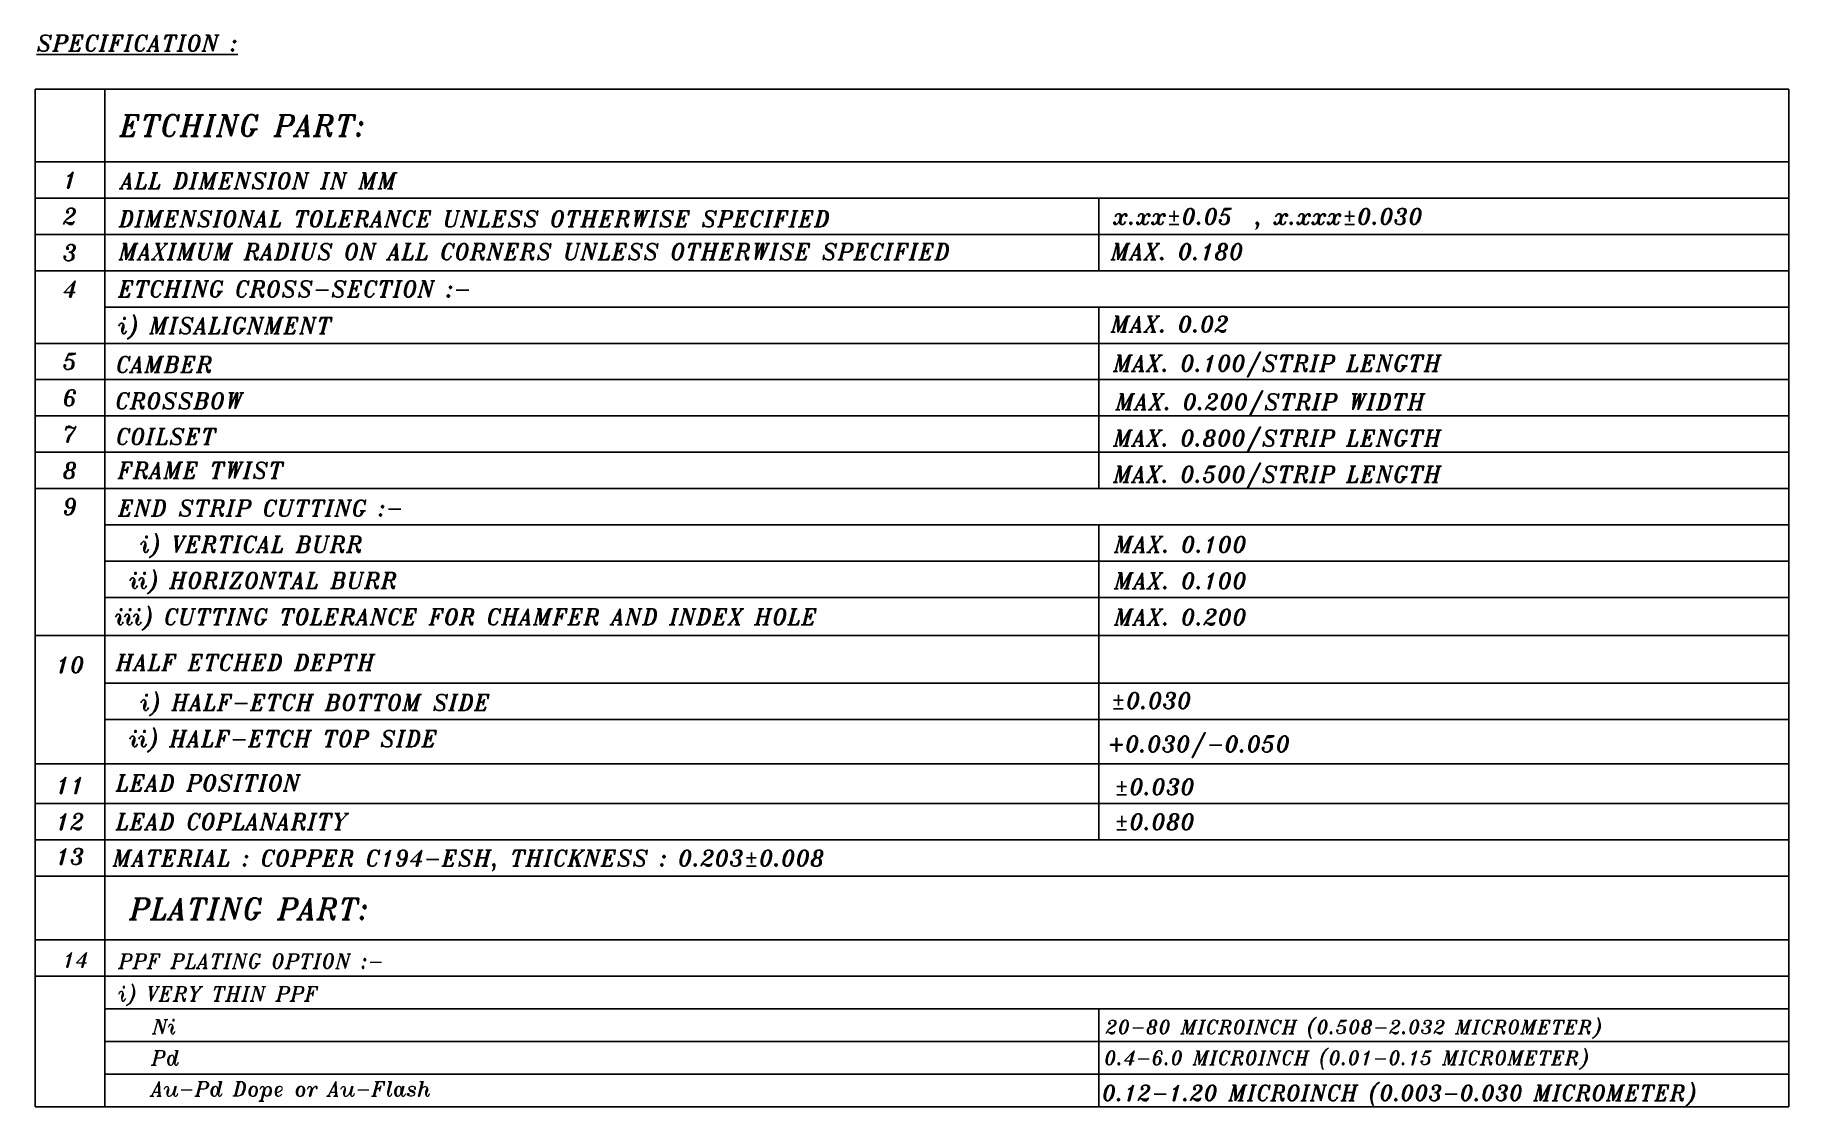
# Model space of a CAD drawing. Extents: x -296 to -128, y -71 to 32.
import ezdxf
from ezdxf.enums import TextEntityAlignment as Align

# ---------------------------------------------------------------- set-up
doc = ezdxf.new("R2010")
doc.units = 0
doc.header["$LTSCALE"] = 5
doc.header["$MEASUREMENT"] = 0
doc.layers.get('0').update_dxf_attribs({"linetype": 'CONTINUOUS'})
doc.layers.add('TXT', color=7, linetype='CONTINUOUS')
doc.styles.add('ITALICC', font='Italict.shx')

msp = doc.modelspace()

# ---------------------------------------------------------------- linework, layer by layer
for p, q in [((-296.03, 26.59), (-128.47, 26.59)), ((-296.03, 26.59), (-296.03, -70.61)), ((-289.36, 26.59), (-289.36, -70.61)), ((-128.47, 26.59), (-128.47, -70.61)), ((-296.03, 19.66), (-128.47, 19.66)), ((-296.03, 16.19), (-128.47, 16.19)), ((-194.41, 16.19), (-194.41, 9.26)), ((-296.03, 12.73), (-128.47, 12.73)), ((-296.03, 9.26), (-128.47, 9.26)), ((-289.36, 5.79), (-128.47, 5.79)), ((-194.41, 5.79), (-194.41, -11.55)), ((-296.03, 2.32), (-128.47, 2.32)), ((-296.03, -1.14), (-128.47, -1.14)), ((-296.03, -4.61), (-128.47, -4.61)), ((-296.03, -8.08), (-128.47, -8.08)), ((-296.03, -11.55), (-128.47, -11.55)), ((-289.36, -15.01), (-128.47, -15.01)), ((-194.41, -15.01), (-194.41, -45.09)), ((-289.36, -18.48), (-128.47, -18.48)), ((-289.36, -21.95), (-128.47, -21.95)), ((-296.03, -25.58), (-128.47, -25.58)), ((-289.36, -30.12), (-128.47, -30.12)), ((-289.36, -33.59), (-128.47, -33.59)), ((-296.03, -37.83), (-128.47, -37.83)), ((-296.03, -41.62), (-128.47, -41.62)), ((-296.03, -45.09), (-128.47, -45.09)), ((-296.03, -48.56), (-128.47, -48.56)), ((-296.03, -48.56), (-132.4, -48.56)), ((-296.03, -54.66), (-128.47, -54.66)), ((-296.03, -58.12), (-128.47, -58.12)), ((-296.03, -58.12), (-145.23, -58.12)), ((-289.36, -61.24), (-128.47, -61.24)), ((-194.41, -61.24), (-194.41, -70.61)), ((-289.36, -64.36), (-128.47, -64.36)), ((-289.36, -67.49), (-128.47, -67.49)), ((-296.03, -70.61), (-128.47, -70.61))]:
    msp.add_line(p, q)

# ---------------------------------------------------------------- texts
at = {"style": 'ITALICC'}
for s, height, p in [('%%USPECIFICATION :', 1.541, (-295.88, 30.23)), ('ALL DIMENSION IN MM', 1.541, (-287.86, 17.08)), ('x.xx%%p0.05  , x.xxx%%p0.030', 1.541, (-193.03, 13.67)), ('DIMENSIONAL TOLERANCE UNLESS OTHERWISE SPECIFIED', 1.541, (-288.03, 13.45)), ('MAXIMUM RADIUS ON ALL CORNERS UNLESS OTHERWISE SPECIFIED', 1.541, (-288.03, 10.31)), ('MAX. 0.180', 1.541, (-193.25, 10.31)), ('ETCHING CROSS-SECTION :-', 1.541, (-288.08, 6.75)), ('i) MISALIGNMENT', 1.541, (-288.08, 3.24)), ('MAX. 0.02', 1.541, (-193.25, 3.38)), ('CAMBER ', 1.541, (-288.29, -0.47)), ('MAX. 0.100/STRIP LENGTH', 1.541, (-193.02, -0.35)), ('CROSSBOW', 1.541, (-288.35, -3.93)), ('MAX. 0.200/STRIP WIDTH', 1.541, (-192.8, -4.03)), ('COILSET', 1.541, (-288.3, -7.35)), ('MAX. 0.800/STRIP LENGTH', 1.541, (-193.02, -7.5)), ('FRAME TWIST', 1.541, (-288.13, -10.58)), ('MAX. 0.500/STRIP LENGTH', 1.541, (-193.02, -10.95)), ('END STRIP CUTTING :-', 1.541, (-288.09, -14.18)), ('  i) VERTICAL BURR', 1.541, (-288.09, -17.64)), ('MAX. 0.100', 1.541, (-192.94, -17.66)), (' ii) HORIZONTAL BURR ', 1.541, (-288.09, -21.1)), ('MAX. 0.100', 1.541, (-192.94, -21.12)), (' iii) CUTTING TOLERANCE FOR CHAMFER AND INDEX HOLE', 1.541, (-289.46, -24.57)), ('MAX. 0.200', 1.541, (-192.94, -24.59)), ('HALF ETCHED DEPTH', 1.541, (-288.31, -28.93)), ('  i) HALF-ETCH BOTTOM SIDE', 1.541, (-288.09, -32.75)), ('%%p0.030', 1.541, (-193.26, -32.57)), (' ii) HALF-ETCH TOP SIDE', 1.541, (-288.09, -36.21)), ('+0.030/-0.050', 1.541, (-193.55, -36.71)), ('LEAD POSITION', 1.541, (-288.31, -40.44)), ('%%p0.030', 1.541, (-192.94, -40.8)), ('LEAD COPLANARITY', 1.541, (-288.31, -44.13)), ('%%p0.080', 1.541, (-192.94, -44.14)), ('MATERIAL : COPPER C194-ESH, THICKNESS : 0.203%%P0.008', 1.541, (-288.61, -47.62)), ('PPF PLATING OPTION :-', 1.3869, (-288.08, -57.37)), ('i) VERY THIN PPF', 1.3869, (-288.08, -60.49)), ('Ni', 1.387, (-284.83, -63.64)), ('20-80 MICROINCH (0.508-2.032 MICROMETER)', 1.3337, (-193.79, -63.64)), ('Pd', 1.387, (-284.93, -66.61)), ('0.4-6.0 MICROINCH (0.01-0.15 MICROMETER)', 1.3337, (-193.89, -66.58)), ('Au-Pd Dope or Au-Flash', 1.3869, (-284.93, -69.58)), ('0.12-1.20 MICROINCH (0.003-0.030 MICROMETER)', 1.4819, (-194.08, -70.01))]:
    msp.add_text(s, height=height, dxfattribs=at).set_placement(p)
for s, p in [(' ETCHING PART:', (-289.36, 23.13)), (' PLATING PART:', (-288.42, -51.7))]:
    msp.add_text(s, height=2.0368, dxfattribs=at).set_placement(p, align=Align.MIDDLE_LEFT)
at = {"layer": 'TXT', "style": 'ITALICC'}
for s, height, p in [('1', 1.54, (-292.69, 17.93)), ('2', 1.54, (-292.69, 14.46)), ('3', 1.54, (-292.69, 10.99)), ('4', 1.54, (-292.69, 7.52)), ('5', 1.54, (-292.69, 0.59)), ('6', 1.54, (-292.69, -2.88)), ('7', 1.54, (-292.69, -6.34)), ('8', 1.54, (-292.69, -9.81)), ('9', 1.54, (-292.69, -13.28)), ('10', 1.541, (-292.69, -28.38)), ('11', 1.541, (-292.69, -39.89)), ('12', 1.541, (-292.69, -43.36)), ('13', 1.541, (-292.69, -46.68)), ('14', 1.387, (-292.18, -56.56))]:
    msp.add_text(s, height=height, dxfattribs=at).set_placement(p, align=Align.MIDDLE_CENTER)

doc.saveas('drawing.dxf')
